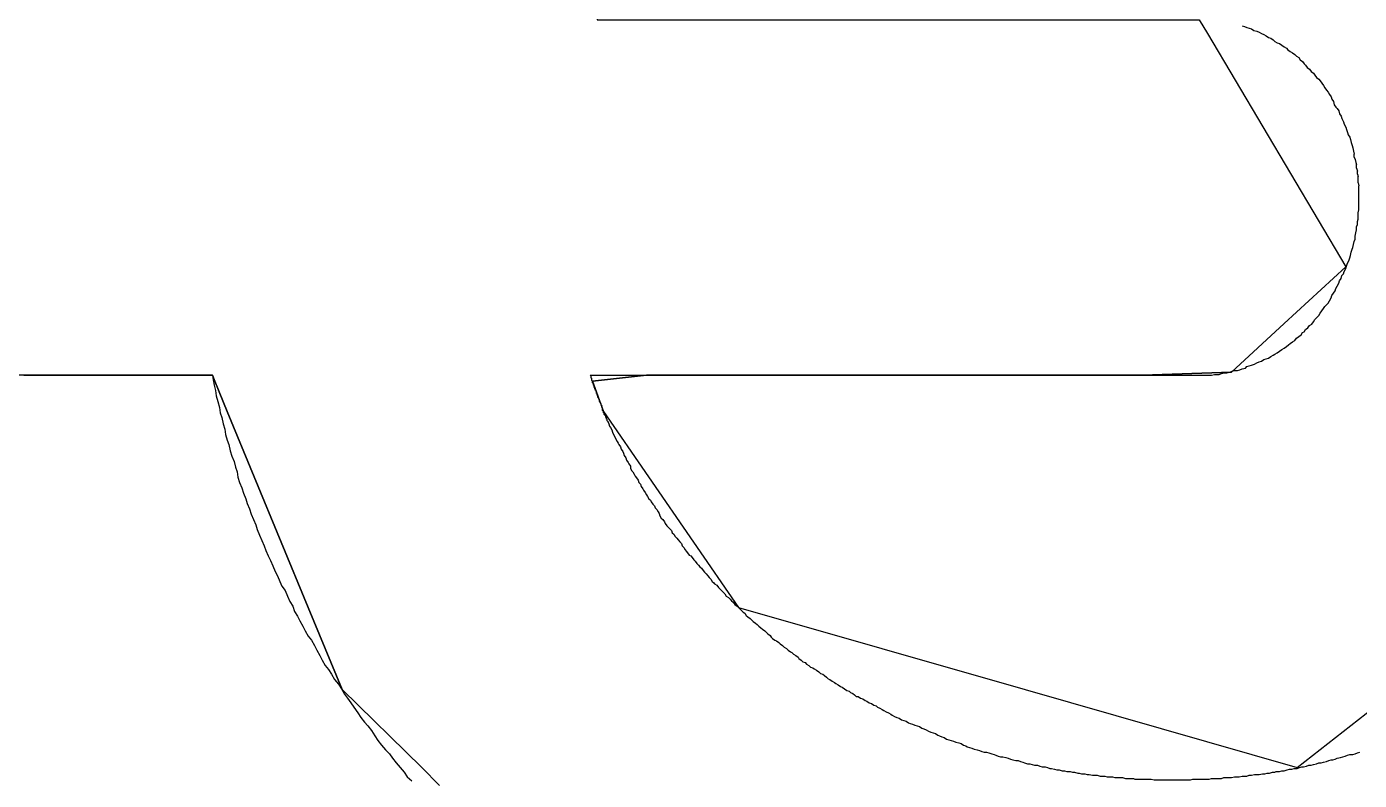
# Model space of a CAD drawing. Extents: x -69.4 to 29.6, y -21.9 to 37.7.
# Drawn here: x -53.025 to -51.3, y 23.145 to 24.12 of the extents above; entities that cross this region are included whole.
import ezdxf

# ---------------------------------------------------------------- set-up
doc = ezdxf.new("R2010")
doc.units = 0
doc.layers.add('gto', color=5, linetype='CONTINUOUS')

msp = doc.modelspace()

# ---------------------------------------------------------------- linework, layer by layer
at = {"layer": 'gto', "color": 5}
for points in [[(-51.541103, 24.653049), (-52.198104, 24.320049), (-52.209104, 24.300049), (-52.290105, 24.145048), (-52.286105, 24.129048), (-51.507103, 24.129048), (-51.496103, 24.111048), (-51.317103, 23.809048), (-51.397103, 23.736047), (-51.465103, 23.673047), (-51.580103, 23.669047), (-52.222104, 23.669047), (-52.292105, 23.661047), (-52.278105, 23.622047), (-52.103104, 23.368047), (-51.732103, 23.262047), (-51.380103, 23.161046), (-51.251103, 23.262047)], [(-51.507103, 24.129048), (-51.496103, 24.111048)], [(-51.451103, 24.121048), (-51.448103, 24.120048), (-51.445103, 24.119048), (-51.442103, 24.118048), (-51.439103, 24.117048), (-51.436103, 24.115048), (-51.432103, 24.114048), (-51.429103, 24.113048), (-51.426103, 24.111048), (-51.423103, 24.110048), (-51.420103, 24.108048), (-51.417103, 24.106048), (-51.414103, 24.105048), (-51.411103, 24.103048), (-51.409103, 24.101048), (-51.406103, 24.099048), (-51.403103, 24.098048), (-51.400103, 24.096048), (-51.397103, 24.094048), (-51.394103, 24.092048), (-51.392103, 24.090048), (-51.389103, 24.088048), (-51.386103, 24.086048), (-51.383103, 24.084048), (-51.381103, 24.082048), (-51.378103, 24.080048), (-51.376103, 24.077048), (-51.373103, 24.075048), (-51.371103, 24.072048), (-51.369103, 24.070048), (-51.367103, 24.067048), (-51.364103, 24.065048), (-51.362103, 24.062048), (-51.359103, 24.060048), (-51.357103, 24.057048), (-51.355103, 24.054048), (-51.352103, 24.052048), (-51.350103, 24.050048), (-51.348103, 24.047048), (-51.346103, 24.044048), (-51.344103, 24.041048), (-51.342103, 24.038048), (-51.340103, 24.035048), (-51.338103, 24.032048), (-51.336103, 24.029048), (-51.335103, 24.026048), (-51.333103, 24.023048), (-51.332103, 24.019048), (-51.330103, 24.016048), (-51.328103, 24.014048), (-51.326103, 24.011048), (-51.325103, 24.007048), (-51.323103, 24.004048), (-51.322103, 24.001048), (-51.320103, 23.997048), (-51.319103, 23.994048), (-51.317103, 23.990048), (-51.316103, 23.987048), (-51.315103, 23.983048), (-51.314103, 23.980048), (-51.312103, 23.977048), (-51.311103, 23.974048), (-51.310103, 23.970048), (-51.309103, 23.966048), (-51.308103, 23.963048), (-51.307103, 23.959048), (-51.306103, 23.955048)], [(-51.496103, 24.111048), (-51.317103, 23.809048)], [(-51.306103, 23.951048), (-51.306103, 23.955048)], [(-51.306103, 23.951048), (-51.305103, 23.948048), (-51.304103, 23.944048), (-51.303103, 23.941048)], [(-51.303103, 23.937048), (-51.303103, 23.941048)], [(-51.303103, 23.937048), (-51.302103, 23.933048)], [(-51.302103, 23.929048), (-51.302103, 23.933048)], [(-51.302103, 23.929048), (-51.301103, 23.926048)], [(-51.301103, 23.922048), (-51.301103, 23.926048)], [(-51.301103, 23.918048), (-51.301103, 23.922048)], [(-51.301103, 23.918048), (-51.300103, 23.914048)], [(-51.300103, 23.910048), (-51.300103, 23.914048)], [(-51.300103, 23.907048), (-51.300103, 23.910048)], [(-51.300103, 23.903048), (-51.300103, 23.907048)], [(-51.300103, 23.899048), (-51.300103, 23.903048)], [(-51.300103, 23.895048), (-51.300103, 23.899048)], [(-51.300103, 23.891048), (-51.300103, 23.895048)], [(-51.301103, 23.879048), (-51.300103, 23.883048)], [(-51.301103, 23.875048), (-51.301103, 23.879048)], [(-51.301103, 23.871048), (-51.301103, 23.875048)], [(-51.300103, 23.887048), (-51.300103, 23.891048)], [(-51.300103, 23.883048), (-51.300103, 23.887048)], [(-51.304103, 23.853048), (-51.303103, 23.857048)], [(-51.303103, 23.861048), (-51.302103, 23.864048)], [(-51.303103, 23.857048), (-51.303103, 23.861048)], [(-51.302103, 23.868048), (-51.301103, 23.871048)], [(-51.302103, 23.864048), (-51.302103, 23.868048)], [(-51.307103, 23.838048), (-51.306103, 23.842048)], [(-51.306103, 23.842048), (-51.305103, 23.845048)], [(-51.305103, 23.849048), (-51.304103, 23.853048)], [(-51.305103, 23.845048), (-51.305103, 23.849048)], [(-51.312103, 23.821048), (-51.311103, 23.824048)], [(-51.311103, 23.824048), (-51.310103, 23.828048)], [(-51.310103, 23.828048), (-51.309103, 23.832048)], [(-51.309103, 23.832048), (-51.308103, 23.834048)], [(-51.308103, 23.834048), (-51.307103, 23.838048)], [(-51.397103, 23.736047), (-51.317103, 23.809048)], [(-51.319103, 23.803048), (-51.317103, 23.807048)], [(-51.317103, 23.807048), (-51.316103, 23.810048)], [(-51.316103, 23.810048), (-51.315103, 23.814048)], [(-51.315103, 23.814048), (-51.313103, 23.817048)], [(-51.313103, 23.817048), (-51.312103, 23.821048)], [(-51.328103, 23.784048), (-51.326103, 23.788048)], [(-51.326103, 23.788048), (-51.325103, 23.791048)], [(-51.325103, 23.791048), (-51.323103, 23.794048)], [(-51.323103, 23.794048), (-51.322103, 23.798048)], [(-51.322103, 23.798048), (-51.320103, 23.800048)], [(-51.320103, 23.800048), (-51.319103, 23.803048)], [(-51.336103, 23.769048), (-51.335103, 23.772048)], [(-51.335103, 23.772048), (-51.333103, 23.775048)], [(-51.333103, 23.775048), (-51.331103, 23.778048)], [(-51.331103, 23.778048), (-51.330103, 23.781048)], [(-51.330103, 23.781048), (-51.328103, 23.784048)], [(-51.348103, 23.752048), (-51.346103, 23.755048)], [(-51.346103, 23.755048), (-51.344103, 23.758048)], [(-51.344103, 23.758048), (-51.342103, 23.760048)], [(-51.342103, 23.760048), (-51.340103, 23.762048)], [(-51.340103, 23.762048), (-51.338103, 23.765048)], [(-51.338103, 23.765048), (-51.336103, 23.769048)], [(-51.465103, 23.673047), (-51.397103, 23.736047)], [(-51.361103, 23.735047), (-51.359103, 23.738047)], [(-51.359103, 23.738047), (-51.357103, 23.741047)], [(-51.357103, 23.741047), (-51.355103, 23.743047)], [(-51.355103, 23.743047), (-51.352103, 23.746047)], [(-51.352103, 23.746047), (-51.350103, 23.749047)], [(-51.350103, 23.749047), (-51.348103, 23.752048)], [(-51.381103, 23.717047), (-51.378103, 23.719047)], [(-51.378103, 23.719047), (-51.375103, 23.721047)], [(-51.375103, 23.721047), (-51.373103, 23.724047)], [(-51.373103, 23.724047), (-51.371103, 23.725047)], [(-51.371103, 23.725047), (-51.369103, 23.728047)], [(-51.369103, 23.728047), (-51.366103, 23.730047)], [(-51.366103, 23.730047), (-51.364103, 23.733047)], [(-51.364103, 23.733047), (-51.361103, 23.735047)], [(-51.403103, 23.700047), (-51.400103, 23.702047)], [(-51.400103, 23.702047), (-51.397103, 23.704047)], [(-51.397103, 23.704047), (-51.394103, 23.706047)], [(-51.394103, 23.706047), (-51.391103, 23.708047)], [(-51.391103, 23.708047), (-51.389103, 23.710047)], [(-51.389103, 23.710047), (-51.386103, 23.712047)], [(-51.386103, 23.712047), (-51.383103, 23.714047)], [(-51.383103, 23.714047), (-51.381103, 23.717047)], [(-51.435103, 23.683047), (-51.432103, 23.685047)], [(-51.432103, 23.685047), (-51.429103, 23.686047)], [(-51.429103, 23.686047), (-51.426103, 23.687047)], [(-51.426103, 23.687047), (-51.423103, 23.689047)], [(-51.423103, 23.689047), (-51.420103, 23.690047)], [(-51.420103, 23.690047), (-51.417103, 23.691047)], [(-51.417103, 23.691047), (-51.414103, 23.693047)], [(-51.414103, 23.693047), (-51.411103, 23.695047)], [(-51.411103, 23.695047), (-51.409103, 23.696047)], [(-51.409103, 23.696047), (-51.406103, 23.698047)], [(-51.406103, 23.698047), (-51.403103, 23.700047)], [(-52.490105, 23.138046), (-52.513105, 23.161046), (-52.616105, 23.262047), (-52.660105, 23.368047), (-52.765106, 23.622047), (-52.781106, 23.661047), (-52.784106, 23.669047), (-53.260107, 23.669047)], [(-53.028106, 23.669047), (-53.021106, 23.669047)], [(-53.021106, 23.669047), (-53.013106, 23.669047)], [(-53.013106, 23.669047), (-53.006106, 23.669047)], [(-53.006106, 23.669047), (-52.999106, 23.669047)], [(-52.999106, 23.669047), (-52.991106, 23.669047)], [(-52.991106, 23.669047), (-52.984106, 23.669047)], [(-52.984106, 23.669047), (-52.976106, 23.669047)], [(-52.976106, 23.669047), (-52.969106, 23.669047)], [(-52.969106, 23.669047), (-52.963106, 23.669047)], [(-52.963106, 23.669047), (-52.955106, 23.669047)], [(-52.955106, 23.669047), (-52.948106, 23.669047)], [(-52.948106, 23.669047), (-52.941106, 23.669047)], [(-52.941106, 23.669047), (-52.934106, 23.669047)], [(-52.934106, 23.669047), (-52.928106, 23.669047)], [(-52.928106, 23.669047), (-52.921106, 23.669047)], [(-52.921106, 23.669047), (-52.914106, 23.669047)], [(-52.914106, 23.669047), (-52.907106, 23.669047)], [(-52.907106, 23.669047), (-52.900106, 23.669047)], [(-52.900106, 23.669047), (-52.895106, 23.669047)], [(-52.895106, 23.669047), (-52.888106, 23.669047)], [(-52.888106, 23.669047), (-52.882106, 23.669047)], [(-52.882106, 23.669047), (-52.876106, 23.669047)], [(-52.876106, 23.669047), (-52.870106, 23.669047)], [(-52.870106, 23.669047), (-52.864106, 23.669047)], [(-52.864106, 23.669047), (-52.859106, 23.669047)], [(-52.859106, 23.669047), (-52.853106, 23.669047)], [(-52.853106, 23.669047), (-52.848106, 23.669047)], [(-52.848106, 23.669047), (-52.843106, 23.669047)], [(-52.843106, 23.669047), (-52.837106, 23.669047)], [(-52.837106, 23.669047), (-52.833106, 23.669047)], [(-52.833106, 23.669047), (-52.828106, 23.669047)], [(-52.828106, 23.669047), (-52.824106, 23.669047)], [(-52.824106, 23.669047), (-52.820106, 23.669047)], [(-52.820106, 23.669047), (-52.816106, 23.669047)], [(-52.816106, 23.669047), (-52.812106, 23.669047)], [(-52.812106, 23.669047), (-52.808106, 23.669047)], [(-52.808106, 23.669047), (-52.805106, 23.669047)], [(-52.805106, 23.669047), (-52.802106, 23.669047)], [(-52.802106, 23.669047), (-52.799106, 23.669047)], [(-52.799106, 23.669047), (-52.796106, 23.669047)], [(-52.796106, 23.669047), (-52.793106, 23.669047)], [(-52.793106, 23.669047), (-52.791106, 23.669047)], [(-52.791106, 23.669047), (-52.789106, 23.669047)], [(-52.789106, 23.669047), (-52.787106, 23.669047)], [(-52.787106, 23.669047), (-52.786106, 23.669047)], [(-52.787106, 23.669047), (-52.787106, 23.669047)], [(-52.786106, 23.669047), (-52.785106, 23.669047)], [(-52.785106, 23.669047), (-52.784106, 23.669047)], [(-52.784106, 23.669047), (-52.781106, 23.661047)], [(-52.784106, 23.669047), (-52.783106, 23.663047)], [(-52.295105, 23.669047), (-52.294105, 23.669047)], [(-52.295105, 23.669047), (-52.294105, 23.668047)], [(-52.294105, 23.669047), (-52.292105, 23.669047)], [(-52.294105, 23.667047), (-52.294105, 23.668047)], [(-52.294105, 23.666047), (-52.294105, 23.667047)], [(-52.292105, 23.661047), (-52.222104, 23.669047)], [(-52.292105, 23.669047), (-52.290105, 23.669047)], [(-52.290105, 23.669047), (-52.288105, 23.669047)], [(-52.288105, 23.669047), (-52.285105, 23.669047)], [(-52.285105, 23.669047), (-52.282105, 23.669047)], [(-52.282105, 23.669047), (-52.279105, 23.669047)], [(-52.279105, 23.669047), (-52.276105, 23.669047)], [(-52.276105, 23.669047), (-52.271105, 23.669047)], [(-52.271105, 23.669047), (-52.266105, 23.669047)], [(-52.266105, 23.669047), (-52.261105, 23.669047)], [(-52.261105, 23.669047), (-52.256105, 23.669047)], [(-52.256105, 23.669047), (-52.250105, 23.669047)], [(-52.250105, 23.669047), (-52.243104, 23.669047)], [(-52.243104, 23.669047), (-52.237104, 23.669047)], [(-52.237104, 23.669047), (-52.230104, 23.669047)], [(-52.230104, 23.669047), (-52.223104, 23.669047)], [(-52.223104, 23.669047), (-52.215104, 23.669047)], [(-52.215104, 23.669047), (-52.207104, 23.669047)], [(-52.207104, 23.669047), (-52.200104, 23.669047)], [(-52.200104, 23.669047), (-52.191104, 23.669047)], [(-52.191104, 23.669047), (-52.183104, 23.669047)], [(-52.183104, 23.669047), (-52.173104, 23.669047)], [(-52.173104, 23.669047), (-52.165104, 23.669047)], [(-52.165104, 23.669047), (-52.155104, 23.669047)], [(-52.155104, 23.669047), (-52.145104, 23.669047)], [(-52.145104, 23.669047), (-52.135104, 23.669047)], [(-52.135104, 23.669047), (-52.126104, 23.669047)], [(-52.126104, 23.669047), (-52.115104, 23.669047)], [(-52.115104, 23.669047), (-52.105104, 23.669047)], [(-52.105104, 23.669047), (-52.095104, 23.669047)], [(-52.095104, 23.669047), (-52.084104, 23.669047)], [(-52.084104, 23.669047), (-52.072104, 23.669047)], [(-52.072104, 23.669047), (-52.062104, 23.669047)], [(-52.062104, 23.669047), (-52.051104, 23.669047)], [(-52.051104, 23.669047), (-52.039104, 23.669047)], [(-52.039104, 23.669047), (-52.027104, 23.669047)], [(-52.027104, 23.669047), (-52.016104, 23.669047)], [(-52.016104, 23.669047), (-52.004104, 23.669047)], [(-52.004104, 23.669047), (-51.992104, 23.669047)], [(-51.992104, 23.669047), (-51.981104, 23.669047)], [(-51.981104, 23.669047), (-51.969104, 23.669047)], [(-51.969104, 23.669047), (-51.956104, 23.669047)], [(-51.956104, 23.669047), (-51.945104, 23.669047)], [(-51.945104, 23.669047), (-51.933104, 23.669047)], [(-51.933104, 23.669047), (-51.920104, 23.669047)], [(-51.920104, 23.669047), (-51.909104, 23.669047)], [(-51.909104, 23.669047), (-51.896104, 23.669047)], [(-51.896104, 23.669047), (-51.884104, 23.669047)], [(-51.884104, 23.669047), (-51.872104, 23.669047)], [(-51.872104, 23.669047), (-51.860104, 23.669047)], [(-51.860104, 23.669047), (-51.848104, 23.669047)], [(-51.848104, 23.669047), (-51.836104, 23.669047)], [(-51.836104, 23.669047), (-51.824104, 23.669047)], [(-51.824104, 23.669047), (-51.812104, 23.669047)], [(-51.812104, 23.669047), (-51.801104, 23.669047)], [(-51.801104, 23.669047), (-51.789104, 23.669047)], [(-51.789104, 23.669047), (-51.777104, 23.669047)], [(-51.777104, 23.669047), (-51.766104, 23.669047)], [(-51.766104, 23.669047), (-51.754104, 23.669047)], [(-51.754104, 23.669047), (-51.743103, 23.669047)], [(-51.743103, 23.669047), (-51.732103, 23.669047)], [(-51.732103, 23.669047), (-51.721103, 23.669047)], [(-51.721103, 23.669047), (-51.710103, 23.669047)], [(-51.710103, 23.669047), (-51.699103, 23.669047)], [(-51.699103, 23.669047), (-51.689103, 23.669047)], [(-51.689103, 23.669047), (-51.678103, 23.669047)], [(-51.678103, 23.669047), (-51.668103, 23.669047)], [(-51.668103, 23.669047), (-51.659103, 23.669047)], [(-51.659103, 23.669047), (-51.649103, 23.669047)], [(-51.649103, 23.669047), (-51.639103, 23.669047)], [(-51.639103, 23.669047), (-51.630103, 23.669047)], [(-51.630103, 23.669047), (-51.621103, 23.669047)], [(-51.621103, 23.669047), (-51.613103, 23.669047)], [(-51.613103, 23.669047), (-51.604103, 23.669047)], [(-51.604103, 23.669047), (-51.595103, 23.669047)], [(-51.595103, 23.669047), (-51.588103, 23.669047)], [(-51.588103, 23.669047), (-51.581103, 23.669047)], [(-51.581103, 23.669047), (-51.573103, 23.669047)], [(-51.580103, 23.669047), (-51.465103, 23.673047)], [(-51.573103, 23.669047), (-51.566103, 23.669047)], [(-51.566103, 23.669047), (-51.559103, 23.669047)], [(-51.559103, 23.669047), (-51.554103, 23.669047)], [(-51.554103, 23.669047), (-51.548103, 23.669047)], [(-51.548103, 23.669047), (-51.542103, 23.669047)], [(-51.542103, 23.669047), (-51.537103, 23.669047)], [(-51.537103, 23.669047), (-51.532103, 23.669047)], [(-51.532103, 23.669047), (-51.527103, 23.669047)], [(-51.527103, 23.669047), (-51.523103, 23.669047)], [(-51.523103, 23.669047), (-51.519103, 23.669047)], [(-51.519103, 23.669047), (-51.517103, 23.669047)], [(-51.517103, 23.669047), (-51.514103, 23.669047)], [(-51.514103, 23.669047), (-51.512103, 23.669047)], [(-51.512103, 23.669047), (-51.510103, 23.669047)], [(-51.510103, 23.669047), (-51.509103, 23.669047)], [(-51.509103, 23.669047), (-51.508103, 23.669047)], [(-51.508103, 23.669047), (-51.507103, 23.669047)], [(-51.507103, 23.669047), (-51.505103, 23.669047)], [(-51.505103, 23.669047), (-51.501103, 23.669047)], [(-51.501103, 23.669047), (-51.498103, 23.669047)], [(-51.498103, 23.669047), (-51.494103, 23.669047)], [(-51.494103, 23.669047), (-51.491103, 23.669047)], [(-51.491103, 23.669047), (-51.487103, 23.670047)], [(-51.487103, 23.670047), (-51.484103, 23.670047)], [(-51.484103, 23.670047), (-51.481103, 23.670047)], [(-51.481103, 23.670047), (-51.478103, 23.671047)], [(-51.478103, 23.671047), (-51.474103, 23.672047)], [(-51.474103, 23.672047), (-51.471103, 23.672047)], [(-51.471103, 23.672047), (-51.467103, 23.673047)], [(-51.467103, 23.673047), (-51.464103, 23.674047)], [(-51.464103, 23.674047), (-51.461103, 23.675047)], [(-51.461103, 23.675047), (-51.457103, 23.675047)], [(-51.457103, 23.675047), (-51.454103, 23.676047)], [(-51.454103, 23.676047), (-51.451103, 23.677047)], [(-51.451103, 23.677047), (-51.447103, 23.678047)], [(-51.447103, 23.678047), (-51.445103, 23.680047)], [(-51.445103, 23.680047), (-51.442103, 23.681047)], [(-51.442103, 23.681047), (-51.439103, 23.682047)], [(-51.439103, 23.682047), (-51.435103, 23.683047)], [(-52.783106, 23.663047), (-52.782106, 23.656047)], [(-52.782106, 23.656047), (-52.780106, 23.649047)], [(-52.781106, 23.661047), (-52.765106, 23.622047)], [(-52.294105, 23.665047), (-52.294105, 23.666047)], [(-52.294105, 23.665047), (-52.293105, 23.665047)], [(-52.293105, 23.664047), (-52.293105, 23.665047)], [(-52.293105, 23.663047), (-52.293105, 23.664047)], [(-52.293105, 23.662047), (-52.293105, 23.663047)], [(-52.293105, 23.662047), (-52.292105, 23.661047)], [(-52.292105, 23.661047), (-52.278105, 23.622047)], [(-52.292105, 23.660047), (-52.292105, 23.661047)], [(-52.292105, 23.659047), (-52.292105, 23.660047)], [(-52.292105, 23.659047), (-52.291105, 23.658047)], [(-52.291105, 23.657047), (-52.291105, 23.658047)], [(-52.291105, 23.656047), (-52.291105, 23.657047)], [(-52.291105, 23.656047), (-52.290105, 23.655047)], [(-52.290105, 23.654047), (-52.290105, 23.655047)], [(-52.290105, 23.653047), (-52.290105, 23.654047)], [(-52.290105, 23.653047), (-52.289105, 23.653047)], [(-52.289105, 23.652047), (-52.289105, 23.653047)], [(-52.289105, 23.651047), (-52.289105, 23.652047)], [(-52.289105, 23.651047), (-52.288105, 23.651047)], [(-52.288105, 23.650047), (-52.288105, 23.651047)], [(-52.288105, 23.649047), (-52.288105, 23.650047)], [(-52.780106, 23.649047), (-52.779106, 23.642047)], [(-52.779106, 23.642047), (-52.777106, 23.635047)], [(-52.777106, 23.635047), (-52.775106, 23.627047)], [(-52.288105, 23.649047), (-52.287105, 23.648047)], [(-52.287105, 23.647047), (-52.287105, 23.648047)], [(-52.287105, 23.646047), (-52.287105, 23.647047)], [(-52.287105, 23.645047), (-52.287105, 23.646047)], [(-52.287105, 23.645047), (-52.286105, 23.645047)], [(-52.286105, 23.644047), (-52.286105, 23.645047)], [(-52.286105, 23.643047), (-52.286105, 23.644047)], [(-52.286105, 23.643047), (-52.285105, 23.642047)], [(-52.285105, 23.641047), (-52.285105, 23.642047)], [(-52.285105, 23.640047), (-52.285105, 23.641047)], [(-52.285105, 23.640047), (-52.284105, 23.640047)], [(-52.284105, 23.639047), (-52.284105, 23.640047)], [(-52.284105, 23.638047), (-52.284105, 23.639047)], [(-52.284105, 23.638047), (-52.283105, 23.637047)], [(-52.283105, 23.636047), (-52.283105, 23.637047)], [(-52.283105, 23.635047), (-52.283105, 23.636047)], [(-52.283105, 23.635047), (-52.282105, 23.634047)], [(-52.282105, 23.633047), (-52.282105, 23.634047)], [(-52.282105, 23.633047), (-52.281105, 23.632047)], [(-52.775106, 23.627047), (-52.774106, 23.620047)], [(-52.774106, 23.620047), (-52.772106, 23.614047)], [(-52.765106, 23.622047), (-52.660105, 23.368047)], [(-52.281105, 23.631047), (-52.281105, 23.632047)], [(-52.281105, 23.630047), (-52.281105, 23.631047)], [(-52.281105, 23.630047), (-52.280105, 23.629047)], [(-52.280105, 23.628047), (-52.280105, 23.629047)], [(-52.280105, 23.627047), (-52.280105, 23.628047)], [(-52.280105, 23.627047), (-52.279105, 23.627047)], [(-52.279105, 23.626047), (-52.279105, 23.627047)], [(-52.279105, 23.625047), (-52.279105, 23.626047)], [(-52.279105, 23.625047), (-52.279105, 23.625047)], [(-52.279105, 23.624047), (-52.279105, 23.625047)], [(-52.279105, 23.623047), (-52.279105, 23.624047)], [(-52.279105, 23.623047), (-52.278105, 23.622047)], [(-52.278105, 23.622047), (-52.103104, 23.368047)], [(-52.278105, 23.621047), (-52.278105, 23.622047)], [(-52.278105, 23.620047), (-52.278105, 23.621047)], [(-52.278105, 23.620047), (-52.277105, 23.620047)], [(-52.277105, 23.619047), (-52.277105, 23.620047)], [(-52.277105, 23.618047), (-52.277105, 23.619047)], [(-52.277105, 23.618047), (-52.276105, 23.617047)], [(-52.276105, 23.617047), (-52.276105, 23.617047)], [(-52.276105, 23.617047), (-52.275105, 23.616047)], [(-52.275105, 23.615047), (-52.275105, 23.616047)], [(-52.772106, 23.614047), (-52.770106, 23.606047)], [(-52.770106, 23.606047), (-52.768106, 23.599047)], [(-52.768106, 23.599047), (-52.767106, 23.592047)], [(-52.275105, 23.614047), (-52.275105, 23.615047)], [(-52.275105, 23.614047), (-52.274105, 23.614047)], [(-52.274105, 23.613047), (-52.274105, 23.614047)], [(-52.274105, 23.612047), (-52.274105, 23.613047)], [(-52.274105, 23.612047), (-52.273105, 23.612047)], [(-52.273105, 23.611047), (-52.273105, 23.612047)], [(-52.273105, 23.610047), (-52.273105, 23.611047)], [(-52.273105, 23.610047), (-52.272105, 23.609047)], [(-52.272105, 23.608047), (-52.272105, 23.609047)], [(-52.272105, 23.608047), (-52.271105, 23.606047), (-52.270105, 23.603047), (-52.269105, 23.601047), (-52.267105, 23.598047), (-52.266105, 23.595047), (-52.265105, 23.592047), (-52.263105, 23.589047), (-52.262105, 23.586047), (-52.260105, 23.583047), (-52.259105, 23.581047), (-52.258105, 23.579047), (-52.256105, 23.576047), (-52.255105, 23.573047), (-52.253105, 23.570047), (-52.252105, 23.568047), (-52.251105, 23.565047), (-52.249104, 23.562047), (-52.248104, 23.559047), (-52.246104, 23.556047), (-52.245104, 23.554047), (-52.243104, 23.551047), (-52.243104, 23.548047), (-52.241104, 23.545047), (-52.240104, 23.544047), (-52.238104, 23.541047), (-52.237104, 23.538047), (-52.235104, 23.536047), (-52.233104, 23.533047), (-52.232104, 23.530047), (-52.230104, 23.528047), (-52.229104, 23.525047), (-52.227104, 23.522047), (-52.226104, 23.520047), (-52.224104, 23.517047), (-52.222104, 23.514047), (-52.221104, 23.512047), (-52.219104, 23.509047), (-52.217104, 23.507047), (-52.216104, 23.505047), (-52.214104, 23.502047), (-52.212104, 23.500047), (-52.211104, 23.497047), (-52.209104, 23.495047), (-52.207104, 23.492047), (-52.206104, 23.490047), (-52.205104, 23.487047), (-52.203104, 23.484047), (-52.201104, 23.482047), (-52.199104, 23.479047), (-52.198104, 23.477047), (-52.196104, 23.474047), (-52.194104, 23.472047), (-52.192104, 23.470047), (-52.190104, 23.468047), (-52.189104, 23.465047), (-52.187104, 23.463047), (-52.185104, 23.460047), (-52.183104, 23.458047), (-52.181104, 23.456047), (-52.179104, 23.453047), (-52.177104, 23.451047), (-52.176104, 23.448047), (-52.174104, 23.446047), (-52.172104, 23.443047), (-52.171104, 23.441047), (-52.169104, 23.439047), (-52.167104, 23.436047), (-52.165104, 23.435047), (-52.163104, 23.433047), (-52.161104, 23.430047), (-52.159104, 23.428047), (-52.157104, 23.425047), (-52.155104, 23.423047), (-52.153104, 23.421047), (-52.151104, 23.419047), (-52.149104, 23.416047), (-52.147104, 23.414047), (-52.145104, 23.412047), (-52.143104, 23.409047), (-52.141104, 23.407047), (-52.139104, 23.405047), (-52.137104, 23.402047), (-52.135104, 23.400047), (-52.134104, 23.399047), (-52.131104, 23.397047), (-52.129104, 23.394047), (-52.127104, 23.392047), (-52.125104, 23.390047), (-52.123104, 23.388047), (-52.121104, 23.386047), (-52.119104, 23.383047), (-52.116104, 23.381047), (-52.114104, 23.379047), (-52.112104, 23.377047), (-52.110104, 23.375047), (-52.108104, 23.372047), (-52.105104, 23.370047), (-52.103104, 23.368047), (-52.101104, 23.366047), (-52.099104, 23.364047), (-52.097104, 23.362047), (-52.095104, 23.361047), (-52.093104, 23.358047), (-52.091104, 23.356047), (-52.088104, 23.354047), (-52.086104, 23.352047), (-52.084104, 23.350047), (-52.081104, 23.348047), (-52.079104, 23.346047), (-52.077104, 23.344047), (-52.074104, 23.342047), (-52.072104, 23.340047), (-52.069104, 23.338047), (-52.067104, 23.336047), (-52.065104, 23.334047), (-52.062104, 23.332047), (-52.061104, 23.330047), (-52.059104, 23.328047), (-52.056104, 23.326047), (-52.054104, 23.325047), (-52.051104, 23.323047), (-52.049104, 23.321047), (-52.046104, 23.319047), (-52.044104, 23.317047), (-52.041104, 23.315047), (-52.039104, 23.313047), (-52.036104, 23.311047), (-52.034104, 23.310047), (-52.032104, 23.308047), (-52.029104, 23.306047), (-52.026104, 23.304047), (-52.025104, 23.302047), (-52.022104, 23.300047), (-52.020104, 23.298047), (-52.017104, 23.297047), (-52.015104, 23.295047), (-52.012104, 23.293047), (-52.010104, 23.291047), (-52.007104, 23.290047), (-52.005104, 23.289047), (-52.002104, 23.287047), (-51.999104, 23.285047), (-51.997104, 23.283047), (-51.994104, 23.282047), (-51.992104, 23.280047), (-51.989104, 23.278047), (-51.987104, 23.276047), (-51.985104, 23.275047), (-51.982104, 23.273047), (-51.979104, 23.271047), (-51.977104, 23.270047), (-51.974104, 23.268047), (-51.971104, 23.266047), (-51.969104, 23.265047), (-51.966104, 23.263047), (-51.963104, 23.261047), (-51.960104, 23.260047), (-51.958104, 23.258047), (-51.955104, 23.257047), (-51.953104, 23.255047), (-51.951104, 23.253047), (-51.948104, 23.253047), (-51.945104, 23.251047), (-51.942104, 23.250047), (-51.939104, 23.248046), (-51.937104, 23.247046), (-51.934104, 23.245046), (-51.931104, 23.244046), (-51.928104, 23.242046), (-51.925104, 23.241046), (-51.923104, 23.239046), (-51.920104, 23.238046), (-51.917104, 23.236046), (-51.915104, 23.235046), (-51.912104, 23.233046), (-51.909104, 23.232046), (-51.906104, 23.230046), (-51.904104, 23.229046), (-51.901104, 23.227046), (-51.898104, 23.226046), (-51.895104, 23.225046), (-51.892104, 23.223046), (-51.889104, 23.222046), (-51.886104, 23.221046), (-51.883104, 23.219046), (-51.881104, 23.218046), (-51.878104, 23.217046), (-51.875104, 23.216046), (-51.872104, 23.215046), (-51.869104, 23.214046), (-51.866104, 23.212046), (-51.863104, 23.211046), (-51.860104, 23.210046), (-51.857104, 23.208046), (-51.854104, 23.207046), (-51.851104, 23.206046), (-51.848104, 23.205046), (-51.845104, 23.203046), (-51.843104, 23.202046), (-51.840104, 23.201046), (-51.837104, 23.200046), (-51.834104, 23.198046), (-51.831104, 23.197046), (-51.828104, 23.196046), (-51.825104, 23.195046), (-51.822104, 23.194046), (-51.818104, 23.193046), (-51.815104, 23.192046), (-51.812104, 23.190046), (-51.809104, 23.189046), (-51.807104, 23.188046), (-51.804104, 23.187046), (-51.801104, 23.186046), (-51.798104, 23.185046), (-51.794104, 23.184046), (-51.791104, 23.183046), (-51.788104, 23.182046), (-51.785104, 23.181046), (-51.782104, 23.181046), (-51.779104, 23.180046), (-51.775104, 23.179046), (-51.772104, 23.178046), (-51.770104, 23.177046), (-51.767104, 23.176046), (-51.764104, 23.175046), (-51.761104, 23.175046), (-51.757104, 23.174046), (-51.754104, 23.173046), (-51.751104, 23.172046), (-51.748103, 23.171046), (-51.744103, 23.170046), (-51.741103, 23.170046), (-51.738103, 23.169046), (-51.735103, 23.168046), (-51.733103, 23.167046), (-51.729103, 23.166046), (-51.726103, 23.166046), (-51.723103, 23.165046), (-51.720103, 23.164046), (-51.716103, 23.164046), (-51.713103, 23.163046), (-51.710103, 23.162046), (-51.706103, 23.162046), (-51.703103, 23.161046), (-51.700103, 23.160046), (-51.698103, 23.160046), (-51.694103, 23.159046), (-51.691103, 23.158046), (-51.688103, 23.158046), (-51.684103, 23.157046), (-51.681103, 23.157046), (-51.678103, 23.156046), (-51.674103, 23.156046), (-51.671103, 23.155046), (-51.668103, 23.155046), (-51.664103, 23.154046), (-51.662103, 23.154046), (-51.659103, 23.153046), (-51.655103, 23.153046), (-51.652103, 23.152046), (-51.649103, 23.152046), (-51.645103, 23.151046), (-51.642103, 23.151046), (-51.639103, 23.151046), (-51.635103, 23.150046), (-51.632103, 23.150046), (-51.629103, 23.150046), (-51.626103, 23.149046), (-51.623103, 23.149046), (-51.619103, 23.149046), (-51.616103, 23.148046), (-51.613103, 23.148046), (-51.609103, 23.148046), (-51.606103, 23.148046), (-51.602103, 23.147046), (-51.599103, 23.147046), (-51.595103, 23.147046), (-51.592103, 23.147046), (-51.590103, 23.146046), (-51.586103, 23.146046), (-51.583103, 23.146046), (-51.579103, 23.146046), (-51.576103, 23.146046), (-51.572103, 23.146046), (-51.569103, 23.146046), (-51.565103, 23.145046), (-51.562103, 23.145046), (-51.559103, 23.145046), (-51.555103, 23.145046), (-51.553103, 23.145046), (-51.549103, 23.145046), (-51.546103, 23.145046), (-51.542103, 23.145046), (-51.539103, 23.145046), (-51.535103, 23.145046), (-51.532103, 23.145046), (-51.528103, 23.145046), (-51.525103, 23.145046), (-51.521103, 23.145046), (-51.518103, 23.145046), (-51.515103, 23.146046), (-51.512103, 23.146046), (-51.508103, 23.146046), (-51.505103, 23.146046), (-51.501103, 23.146046), (-51.498103, 23.146046), (-51.494103, 23.146046), (-51.491103, 23.147046), (-51.488103, 23.147046), (-51.484103, 23.147046), (-51.481103, 23.147046), (-51.478103, 23.147046), (-51.475103, 23.148046), (-51.472103, 23.148046), (-51.468103, 23.148046), (-51.465103, 23.148046), (-51.461103, 23.149046), (-51.458103, 23.149046), (-51.455103, 23.149046), (-51.451103, 23.150046), (-51.448103, 23.150046), (-51.445103, 23.150046), (-51.442103, 23.151046), (-51.439103, 23.151046), (-51.435103, 23.152046), (-51.432103, 23.152046), (-51.429103, 23.152046), (-51.425103, 23.153046), (-51.422103, 23.153046), (-51.419103, 23.154046), (-51.416103, 23.154046), (-51.412103, 23.155046), (-51.409103, 23.155046), (-51.407103, 23.156046), (-51.403103, 23.156046), (-51.400103, 23.157046), (-51.397103, 23.157046), (-51.393103, 23.158046), (-51.390103, 23.159046), (-51.387103, 23.159046), (-51.384103, 23.160046), (-51.380103, 23.160046), (-51.377103, 23.161046), (-51.374103, 23.162046), (-51.372103, 23.162046), (-51.368103, 23.163046), (-51.365103, 23.164046), (-51.362103, 23.164046), (-51.359103, 23.165046), (-51.355103, 23.166046), (-51.352103, 23.167046), (-51.349103, 23.167046), (-51.346103, 23.168046), (-51.342103, 23.169046), (-51.339103, 23.170046), (-51.336103, 23.171046), (-51.334103, 23.171046), (-51.331103, 23.172046), (-51.328103, 23.173046), (-51.324103, 23.174046), (-51.321103, 23.175046), (-51.318103, 23.176046), (-51.315103, 23.177046), (-51.312103, 23.178046), (-51.308103, 23.178046), (-51.305103, 23.179046), (-51.302103, 23.180046), (-51.299103, 23.181046)], [(-52.767106, 23.592047), (-52.765106, 23.585047)], [(-52.765106, 23.585047), (-52.763106, 23.579047)], [(-52.763106, 23.579047), (-52.761106, 23.571047)], [(-52.761106, 23.571047), (-52.759106, 23.564047)], [(-52.759106, 23.564047), (-52.756106, 23.557047)], [(-52.756106, 23.557047), (-52.754106, 23.550047)], [(-52.754106, 23.550047), (-52.752106, 23.544047)], [(-52.752106, 23.544047), (-52.751106, 23.537047)], [(-52.751106, 23.537047), (-52.749105, 23.530047)], [(-52.749105, 23.530047), (-52.746105, 23.523047)], [(-52.746105, 23.523047), (-52.744105, 23.516047)], [(-52.744105, 23.516047), (-52.741105, 23.509047)], [(-52.741105, 23.509047), (-52.739105, 23.503047)], [(-52.739105, 23.503047), (-52.736105, 23.496047)], [(-52.736105, 23.496047), (-52.734105, 23.489047)], [(-52.734105, 23.489047), (-52.731105, 23.482047)], [(-52.731105, 23.482047), (-52.728105, 23.475047)], [(-52.728105, 23.475047), (-52.726105, 23.469047)], [(-52.726105, 23.469047), (-52.723105, 23.462047)], [(-52.723105, 23.462047), (-52.720105, 23.455047)], [(-52.720105, 23.455047), (-52.717105, 23.448047)], [(-52.717105, 23.448047), (-52.715105, 23.442047)], [(-52.715105, 23.442047), (-52.712105, 23.435047)], [(-52.712105, 23.435047), (-52.709105, 23.429047)], [(-52.709105, 23.429047), (-52.706105, 23.422047)], [(-52.706105, 23.422047), (-52.703105, 23.415047)], [(-52.703105, 23.415047), (-52.700105, 23.409047)], [(-52.700105, 23.409047), (-52.697105, 23.402047)], [(-52.697105, 23.402047), (-52.694105, 23.396047)], [(-52.694105, 23.396047), (-52.690105, 23.390047)], [(-52.690105, 23.390047), (-52.687105, 23.383047)], [(-52.687105, 23.383047), (-52.684105, 23.376047)], [(-52.684105, 23.376047), (-52.680105, 23.370047)], [(-52.680105, 23.370047), (-52.678105, 23.363047)], [(-52.678105, 23.363047), (-52.674105, 23.357047)], [(-52.674105, 23.357047), (-52.671105, 23.351047)], [(-52.660105, 23.368047), (-52.616105, 23.262047)], [(-52.103104, 23.368047), (-51.732103, 23.262047)], [(-52.671105, 23.351047), (-52.667105, 23.344047)], [(-52.667105, 23.344047), (-52.664105, 23.338047)], [(-52.664105, 23.338047), (-52.660105, 23.331047)], [(-52.660105, 23.331047), (-52.656105, 23.326047)], [(-52.656105, 23.326047), (-52.652105, 23.319047)], [(-52.652105, 23.319047), (-52.649105, 23.313047)], [(-52.649105, 23.313047), (-52.645105, 23.306047)], [(-52.645105, 23.306047), (-52.642105, 23.300047)], [(-52.642105, 23.300047), (-52.638105, 23.293047)], [(-52.638105, 23.293047), (-52.634105, 23.288047)], [(-52.634105, 23.288047), (-52.630105, 23.282047)], [(-52.630105, 23.282047), (-52.626105, 23.275047)], [(-52.626105, 23.275047), (-52.621105, 23.269047)], [(-52.621105, 23.269047), (-52.617105, 23.263047)], [(-52.617105, 23.263047), (-52.613105, 23.256047)], [(-52.616105, 23.262047), (-52.513105, 23.161046)], [(-52.613105, 23.256047), (-52.609105, 23.251047)], [(-52.609105, 23.251047), (-52.605105, 23.245046)], [(-52.605105, 23.245046), (-52.601105, 23.239046)], [(-52.601105, 23.239046), (-52.596105, 23.232046)], [(-52.596105, 23.232046), (-52.592105, 23.226046)], [(-52.592105, 23.226046), (-52.587105, 23.220046)], [(-52.587105, 23.220046), (-52.583105, 23.215046)], [(-52.583105, 23.215046), (-52.578105, 23.209046)], [(-52.578105, 23.209046), (-52.574105, 23.202046)], [(-52.574105, 23.202046), (-52.570105, 23.196046)], [(-52.570105, 23.196046), (-52.565105, 23.190046)], [(-52.565105, 23.190046), (-52.560105, 23.184046)], [(-52.560105, 23.184046), (-52.555105, 23.179046)], [(-52.555105, 23.179046), (-52.551105, 23.173046)], [(-52.551105, 23.173046), (-52.546105, 23.167046)], [(-52.546105, 23.167046), (-52.541105, 23.161046)], [(-52.541105, 23.161046), (-52.536105, 23.155046)], [(-52.536105, 23.155046), (-52.532105, 23.149046)], [(-52.513105, 23.161046), (-52.490105, 23.138046)], [(-52.532105, 23.149046), (-52.526105, 23.144046)]]:
    msp.add_lwpolyline(points, dxfattribs=at)

doc.saveas('drawing.dxf')
